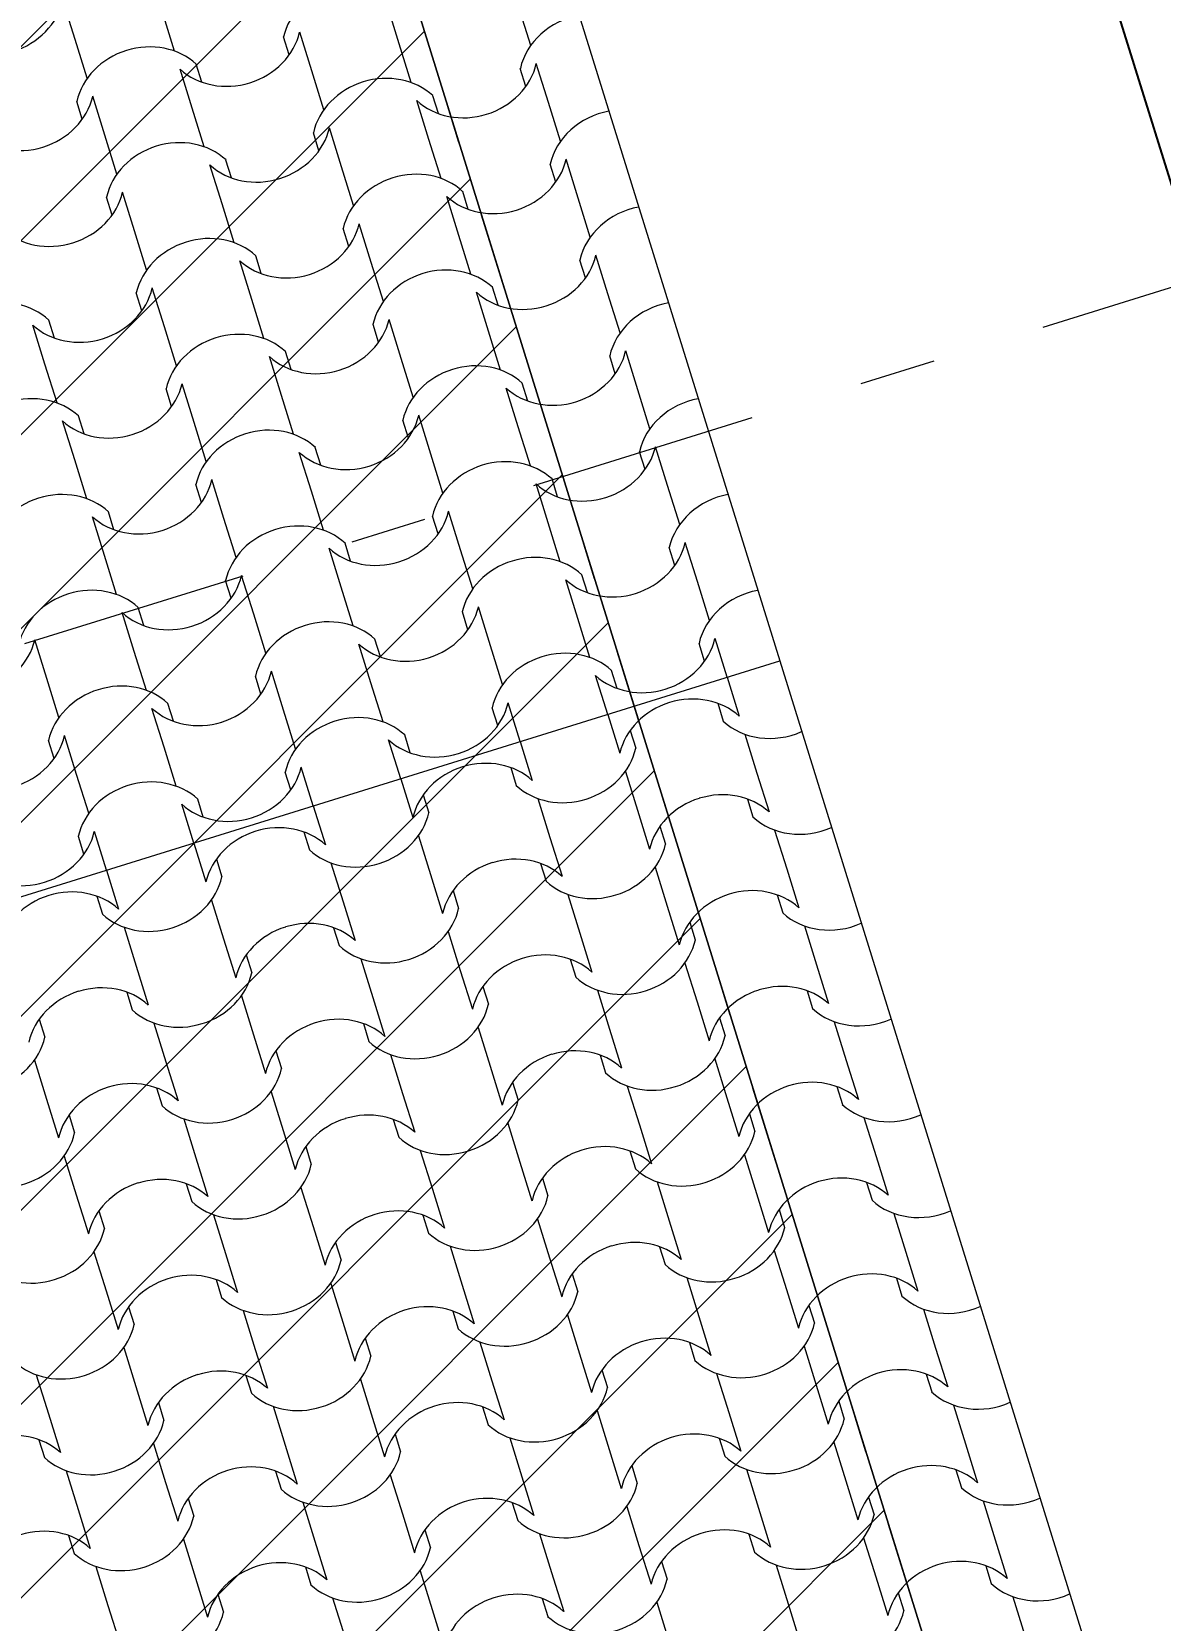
# Model space of a CAD drawing. Header units: metres. Extents: x -111189 to -108577, y -72951 to -72647.
# Drawn here: x -110187.641 to -110186.159, y -72657.528 to -72655.442 of the extents above; entities that cross this region are included whole.
import ezdxf

# ---------------------------------------------------------------- set-up
doc = ezdxf.new("R2010")
doc.units = ezdxf.units.M
doc.header["$MEASUREMENT"] = 0
doc.set_wipeout_variables(frame=1)
for name, pattern in [('OTK - Traço Ponto', [0.2, 0.1, -0.05, 0, -0.05]), ('OTK - Traço Ponto CORTES_ALÇ', [0.6, 0.3, -0.15, 0, -0.15]), ('Wipeout_Contour', [1, 0, -1])]:
    doc.linetypes.add(name, pattern=pattern)
for name, color, linetype in [('00 - Cotas Implantação', 7, 'Continuous'), ('02 - PASSEIOS', 7, 'Continuous'), ('03 - COBERTURA', 7, 'Continuous'), ('03 - LAJES', 7, 'Continuous'), ('13 - IMPLANTAÇÃO (apoio).Layer Apoio', 7, 'Continuous'), ('14 - CORTES.Marcadores', 7, 'Continuous')]:
    doc.layers.add(name, color=color, linetype=linetype)
doc.styles.add('ESTILO_GERADO_2', font='malgunsl.ttf')
doc.dimstyles.new('ESTILO_GERADO__1', dxfattribs={"dimtxt": 0.15, "dimasz": 0.095, "dimexe": 0.18, "dimexo": 0.5, "dimgap": 0, "dimtad": 1, "dimzin": 0, "dimdsep": 46, "dimtxsty": 'ESTILO_GERADO_2', "dimblk": 'ARROWHEAD_2', "dimblk1": 'ARROWHEAD_2', "dimblk2": 'ARROWHEAD_2', "dimcen": 0.09, "dimclrd": 7, "dimclre": 7, "dimclrt": 7, "dimadec": 0, "dimazin": 0, "dimtfac": 1, "dimtdec": 4, "dimtmove": 0, "dimatfit": 3, "dimfxl": 1, "dimtolj": 1, "dimtzin": 0, "dimarcsym": 0})

# ---------------------------------------------------------------- blocks, each defined once
blk = doc.blocks.new('Malha_8_1', base_point=(-111182.45, -72914.5203))
at = {"color": 254, "linetype": 'Wipeout_Contour', "lineweight": 0, "ltscale": 1861428.278801215}
blk.add_wipeout([(-111182.45, -72914.5203), (-111181.1398, -72916.9324), (-111179.283, -72920.3506), (-111178.6992, -72921.4255), (-111173.1932, -72931.5618), (-111171.3979, -72934.867), (-111163.9365, -72948.6033), (-111162.5896, -72948.18), (-111170.1617, -72934.1975), (-111171.9536, -72930.8885), (-111177.4458, -72920.7467), (-111178.0283, -72919.6711), (-111179.8807, -72916.2505), (-111181.0503, -72914.0907)], dxfattribs=at).dxf.layer = '02 - PASSEIOS'
blk = doc.blocks.new('Laje_9_1', base_point=(-111163.2274, -72916.3267))
at = {"layer": '03 - LAJES', "color": 7, "linetype": 'Continuous', "lineweight": 13, "flags": 128}
blk.add_lwpolyline([(-111163.2274, -72916.3267), (-111160.2738, -72925.8282)], close=True, dxfattribs=at)
blk = doc.blocks.new('*X118', base_point=(-110957.0649, -73026.2797))
at = {"layer": '03 - COBERTURA', "color": 253, "linetype": 'Continuous', "lineweight": 9}
for p, q in [((-111163.1823, -72917.9581), (-111163.1982, -72917.907)), ((-111163.0517, -72917.9734), (-111163.0675, -72917.9224)), ((-111162.7568, -72917.9637), (-111162.7726, -72917.9127)), ((-111162.5841, -72917.966), (-111162.5999, -72917.915)), ((-111162.8716, -72917.9994), (-111162.8874, -72917.9484)), ((-111163.1665, -72918.0091), (-111163.1823, -72917.9581)), ((-111162.9012, -72917.9784), (-111162.9085, -72917.9549)), ((-111162.7409, -72918.0147), (-111162.7568, -72917.9637)), ((-111163.016, -72918.0141), (-111163.0233, -72917.9906)), ((-111162.5608, -72918.0407), (-111162.5767, -72917.9897)), ((-111163.0284, -72918.0482), (-111163.0443, -72917.9971)), ((-111162.8557, -72918.0504), (-111162.8716, -72917.9994)), ((-111162.5904, -72918.0197), (-111162.5977, -72917.9963)), ((-111163.1432, -72918.0838), (-111163.1591, -72918.0328)), ((-111162.7052, -72918.0554), (-111162.7125, -72918.032)), ((-111163.1728, -72918.0628), (-111163.1801, -72918.0394)), ((-111163.0126, -72918.0992), (-111163.0284, -72918.0482)), ((-111162.7177, -72918.0895), (-111162.7335, -72918.0385)), ((-111162.545, -72918.0918), (-111162.5608, -72918.0407)), ((-111162.8325, -72918.1252), (-111162.8483, -72918.0742)), ((-111163.1274, -72918.1349), (-111163.1432, -72918.0838)), ((-111162.8621, -72918.1042), (-111162.8693, -72918.0807)), ((-111162.7018, -72918.1405), (-111162.7177, -72918.0895)), ((-111162.9769, -72918.1399), (-111162.9842, -72918.1164)), ((-111162.5217, -72918.1665), (-111162.5376, -72918.1155)), ((-111162.9893, -72918.1739), (-111163.0052, -72918.1229)), ((-111162.8166, -72918.1762), (-111162.8325, -72918.1252)), ((-111162.5513, -72918.1455), (-111162.5586, -72918.122)), ((-111163.1041, -72918.2096), (-111163.12, -72918.1586)), ((-111162.6661, -72918.1812), (-111162.6734, -72918.1577)), ((-111163.1337, -72918.1886), (-111163.141, -72918.1652)), ((-111162.9735, -72918.225), (-111162.9893, -72918.1739)), ((-111162.6786, -72918.2153), (-111162.6944, -72918.1643)), ((-111162.5059, -72918.2175), (-111162.5217, -72918.1665)), ((-111162.7934, -72918.251), (-111162.8092, -72918.2)), ((-111163.0883, -72918.2607), (-111163.1041, -72918.2096)), ((-111162.823, -72918.2299), (-111162.8302, -72918.2065)), ((-111162.6627, -72918.2663), (-111162.6786, -72918.2153)), ((-111162.9378, -72918.2656), (-111162.9451, -72918.2422)), ((-111162.4826, -72918.2923), (-111162.4985, -72918.2413)), ((-111162.9502, -72918.2997), (-111162.9661, -72918.2487)), ((-111162.7775, -72918.302), (-111162.7934, -72918.251)), ((-111162.5122, -72918.2713), (-111162.5195, -72918.2478)), ((-111163.065, -72918.3354), (-111163.0809, -72918.2844)), ((-111162.627, -72918.307), (-111162.6343, -72918.2835)), ((-111163.0946, -72918.3144), (-111163.1019, -72918.2909)), ((-111162.9344, -72918.3507), (-111162.9502, -72918.2997)), ((-111162.6395, -72918.3411), (-111162.6553, -72918.2901)), ((-111162.4668, -72918.3433), (-111162.4826, -72918.2923)), ((-111163.2094, -72918.3501), (-111163.2167, -72918.3266)), ((-111162.7543, -72918.3768), (-111162.7701, -72918.3258)), ((-111163.2219, -72918.3842), (-111163.2377, -72918.3332)), ((-111163.0492, -72918.3864), (-111163.065, -72918.3354)), ((-111162.7839, -72918.3557), (-111162.7911, -72918.3323)), ((-111162.6236, -72918.3921), (-111162.6395, -72918.3411)), ((-111162.8987, -72918.3914), (-111162.906, -72918.368)), ((-111162.4435, -72918.4181), (-111162.4594, -72918.3671)), ((-111163.206, -72918.4352), (-111163.2219, -72918.3842)), ((-111162.9111, -72918.4255), (-111162.927, -72918.3745)), ((-111162.7384, -72918.4278), (-111162.7543, -72918.3768)), ((-111162.4731, -72918.3971), (-111162.4804, -72918.3736)), ((-111163.0259, -72918.4612), (-111163.0418, -72918.4102)), ((-111162.5879, -72918.4328), (-111162.5952, -72918.4093)), ((-111163.0555, -72918.4402), (-111163.0628, -72918.4167)), ((-111162.8953, -72918.4765), (-111162.9111, -72918.4255)), ((-111162.6004, -72918.4669), (-111162.6162, -72918.4159)), ((-111162.4277, -72918.4691), (-111162.4435, -72918.4181)), ((-111163.1703, -72918.4759), (-111163.1776, -72918.4524)), ((-111162.7152, -72918.5026), (-111162.731, -72918.4515)), ((-111163.1828, -72918.51), (-111163.1986, -72918.459)), ((-111163.0101, -72918.5122), (-111163.0259, -72918.4612)), ((-111162.7447, -72918.4815), (-111162.752, -72918.4581)), ((-111162.5845, -72918.5179), (-111162.6004, -72918.4669)), ((-111162.8596, -72918.5172), (-111162.8669, -72918.4938)), ((-111162.4044, -72918.5439), (-111162.4203, -72918.4929)), ((-111163.1669, -72918.561), (-111163.1828, -72918.51)), ((-111162.872, -72918.5513), (-111162.8879, -72918.5003)), ((-111162.6993, -72918.5536), (-111162.7152, -72918.5026)), ((-111162.434, -72918.5229), (-111162.4413, -72918.4994)), ((-111162.9868, -72918.587), (-111163.0027, -72918.536)), ((-111162.5488, -72918.5586), (-111162.5561, -72918.5351)), ((-111163.0164, -72918.566), (-111163.0237, -72918.5425)), ((-111162.8562, -72918.6023), (-111162.872, -72918.5513)), ((-111162.5612, -72918.5927), (-111162.5771, -72918.5416)), ((-111162.3885, -72918.5949), (-111162.4044, -72918.5439)), ((-111163.1312, -72918.6017), (-111163.1385, -72918.5782)), ((-111162.6761, -72918.6283), (-111162.6919, -72918.5773)), ((-111163.1437, -72918.6358), (-111163.1595, -72918.5847)), ((-111162.971, -72918.638), (-111162.9868, -72918.587)), ((-111162.7056, -72918.6073), (-111162.7129, -72918.5839)), ((-111162.5454, -72918.6437), (-111162.5612, -72918.5927)), ((-111162.8205, -72918.643), (-111162.8278, -72918.6196)), ((-111162.3653, -72918.6697), (-111162.3812, -72918.6187)), ((-111163.1278, -72918.6868), (-111163.1437, -72918.6358)), ((-111162.8329, -72918.6771), (-111162.8488, -72918.6261)), ((-111162.6602, -72918.6794), (-111162.6761, -72918.6283)), ((-111162.3949, -72918.6487), (-111162.4022, -72918.6252)), ((-111162.9477, -72918.7128), (-111162.9636, -72918.6618)), ((-111162.5097, -72918.6843), (-111162.517, -72918.6609)), ((-111162.9773, -72918.6918), (-111162.9846, -72918.6683)), ((-111162.817, -72918.7281), (-111162.8329, -72918.6771)), ((-111162.5221, -72918.7184), (-111162.538, -72918.6674)), ((-111162.3494, -72918.7207), (-111162.3653, -72918.6697)), ((-111162.637, -72918.7541), (-111162.6528, -72918.7031)), ((-111163.1046, -72918.7615), (-111163.1204, -72918.7105)), ((-111163.0921, -72918.7275), (-111163.0994, -72918.704)), ((-111162.9319, -72918.7638), (-111162.9477, -72918.7128)), ((-111162.6665, -72918.7331), (-111162.6738, -72918.7097)), ((-111162.5063, -72918.7695), (-111162.5221, -72918.7184)), ((-111162.7814, -72918.7688), (-111162.7886, -72918.7453)), ((-111162.3262, -72918.7955), (-111162.3421, -72918.7445)), ((-111163.2194, -72918.7972), (-111163.2352, -72918.7462)), ((-111163.0887, -72918.8126), (-111163.1046, -72918.7615)), ((-111162.7938, -72918.8029), (-111162.8097, -72918.7519)), ((-111162.6211, -72918.8051), (-111162.637, -72918.7541)), ((-111162.3558, -72918.7744), (-111162.3631, -72918.751)), ((-111162.4706, -72918.8101), (-111162.4779, -72918.7867)), ((-111163.2035, -72918.8483), (-111163.2194, -72918.7972)), ((-111162.9382, -72918.8176), (-111162.9455, -72918.7941)), ((-111162.9086, -72918.8386), (-111162.9245, -72918.7876)), ((-111162.7779, -72918.8539), (-111162.7938, -72918.8029)), ((-111162.483, -72918.8442), (-111162.4989, -72918.7932)), ((-111162.5979, -72918.8799), (-111162.6137, -72918.8289)), ((-111163.0655, -72918.8873), (-111163.0813, -72918.8363)), ((-111163.053, -72918.8532), (-111163.0603, -72918.8298)), ((-111162.8928, -72918.8896), (-111162.9086, -72918.8386)), ((-111162.6274, -72918.8589), (-111162.6347, -72918.8354)), ((-111163.2099, -72918.902), (-111163.2171, -72918.8785)), ((-111163.1803, -72918.923), (-111163.1961, -72918.872)), ((-111163.0496, -72918.9384), (-111163.0655, -72918.8873)), ((-111162.7547, -72918.9287), (-111162.7706, -72918.8777)), ((-111162.7423, -72918.8946), (-111162.7495, -72918.8711)), ((-111163.1644, -72918.974), (-111163.1803, -72918.923)), ((-111162.8991, -72918.9433), (-111162.9064, -72918.9199)), ((-111162.8695, -72918.9644), (-111162.8854, -72918.9134)), ((-111163.0264, -72919.0131), (-111163.0422, -72918.9621)), ((-111163.0139, -72918.979), (-111163.0212, -72918.9556)), ((-111163.1708, -72919.0278), (-111163.178, -72919.0043)), ((-111163.1412, -72919.0488), (-111163.157, -72918.9978))]:
    blk.add_line(p, q, dxfattribs=at)
for centre, major_axis, start_param, end_param in [((-111162.8193, -72917.9651), (0.0878, 0.0273), 0.466079, 2.675513), ((-111163.2878, -72917.8964), (0.0883, 0.0274), 4.715365, 5.812147), ((-111162.5085, -72918.0064), (0.0878, 0.0273), 1.438566, 2.675513), ((-111162.977, -72917.9377), (0.0883, 0.0274), 4.715365, 5.812147), ((-111163.0909, -72918.0496), (0.0878, 0.0273), 0.466079, 2.675513), ((-111162.6663, -72917.9791), (0.0883, 0.0274), 4.715365, 5.812147), ((-111162.9765, -72917.9376), (0.0883, 0.0274), 3.612631, 4.709413), ((-111162.7802, -72918.0909), (0.0878, 0.0273), 0.466079, 2.675513), ((-111163.2487, -72918.0222), (0.0883, 0.0274), 4.715365, 5.812147), ((-111162.6658, -72917.9789), (0.0883, 0.0274), 3.612631, 4.709413), ((-111162.4694, -72918.1322), (0.0878, 0.0273), 1.438566, 2.675513), ((-111162.9379, -72918.0635), (0.0883, 0.0274), 4.715365, 5.812147), ((-111163.2482, -72918.022), (0.0883, 0.0274), 3.612631, 4.709413), ((-111163.0518, -72918.1753), (0.0878, 0.0273), 0.466079, 2.675513), ((-111162.6272, -72918.1049), (0.0883, 0.0274), 4.715365, 5.812147), ((-111162.9374, -72918.0634), (0.0883, 0.0274), 3.612631, 4.709413), ((-111162.7411, -72918.2167), (0.0878, 0.0273), 0.466079, 2.675513), ((-111163.2096, -72918.148), (0.0883, 0.0274), 4.715365, 5.812147), ((-111162.6266, -72918.1047), (0.0883, 0.0274), 3.612631, 4.709413), ((-111162.4303, -72918.258), (0.0878, 0.0273), 1.438566, 2.675513), ((-111162.8988, -72918.1893), (0.0883, 0.0274), 4.715365, 5.812147), ((-111163.2091, -72918.1478), (0.0883, 0.0274), 3.612631, 4.709413), ((-111163.0127, -72918.3011), (0.0878, 0.0273), 0.466079, 2.675513), ((-111162.5881, -72918.2307), (0.0883, 0.0274), 4.715365, 5.812147), ((-111162.8983, -72918.1891), (0.0883, 0.0274), 3.612631, 4.709413), ((-111162.702, -72918.3425), (0.0878, 0.0273), 0.466079, 2.675513), ((-111163.1705, -72918.2738), (0.0883, 0.0274), 4.715365, 5.812147), ((-111163.2844, -72918.3856), (0.0878, 0.0273), 0.466079, 2.675513), ((-111162.5875, -72918.2305), (0.0883, 0.0274), 3.612631, 4.709413), ((-111162.3912, -72918.3838), (0.0878, 0.0273), 1.438566, 2.675513), ((-111162.8597, -72918.3151), (0.0883, 0.0274), 4.715365, 5.812147), ((-111163.17, -72918.2736), (0.0883, 0.0274), 3.612631, 4.709413), ((-111162.9736, -72918.4269), (0.0878, 0.0273), 0.466079, 2.675513), ((-111162.549, -72918.3564), (0.0883, 0.0274), 4.715365, 5.812147), ((-111162.8592, -72918.3149), (0.0883, 0.0274), 3.612631, 4.709413), ((-111162.6629, -72918.4683), (0.0878, 0.0273), 0.466079, 2.675513), ((-111163.1314, -72918.3995), (0.0883, 0.0274), 4.715365, 5.812147), ((-111163.2453, -72918.5114), (0.0878, 0.0273), 0.466079, 2.675513), ((-111162.5484, -72918.3563), (0.0883, 0.0274), 3.612631, 4.709413), ((-111162.3521, -72918.5096), (0.0878, 0.0273), 1.438566, 2.675513), ((-111162.8206, -72918.4409), (0.0883, 0.0274), 4.715365, 5.812147), ((-111163.1309, -72918.3994), (0.0883, 0.0274), 3.612631, 4.709413), ((-111162.9345, -72918.5527), (0.0878, 0.0273), 0.466079, 2.675513), ((-111162.5099, -72918.4822), (0.0883, 0.0274), 4.715365, 5.812147), ((-111162.8201, -72918.4407), (0.0883, 0.0274), 3.612631, 4.709413), ((-111162.6238, -72918.5941), (0.0878, 0.0273), 0.466079, 2.675513), ((-111163.0923, -72918.5253), (0.0883, 0.0274), 4.715365, 5.812147), ((-111163.2062, -72918.6372), (0.0878, 0.0273), 0.466079, 2.675513), ((-111162.5093, -72918.4821), (0.0883, 0.0274), 3.612631, 4.709413), ((-111162.313, -72918.6354), (0.0878, 0.0273), 1.438566, 2.675513), ((-111162.7815, -72918.5667), (0.0883, 0.0274), 4.715365, 5.812147), ((-111163.0918, -72918.5252), (0.0883, 0.0274), 3.612631, 4.709413), ((-111162.8954, -72918.6785), (0.0878, 0.0273), 0.466079, 2.675513), ((-111162.4708, -72918.608), (0.0883, 0.0274), 4.715365, 5.812147), ((-111162.781, -72918.5665), (0.0883, 0.0274), 3.612631, 4.709413), ((-111162.5847, -72918.7198), (0.0878, 0.0273), 0.466079, 2.675513), ((-111163.0532, -72918.6511), (0.0883, 0.0274), 4.715365, 5.812147), ((-111163.1671, -72918.7629), (0.0878, 0.0273), 0.466079, 2.675513), ((-111162.4702, -72918.6079), (0.0883, 0.0274), 3.612631, 4.709413), ((-111162.2739, -72918.7612), (0.0878, 0.0273), 1.438566, 2.675513), ((-111162.7424, -72918.6925), (0.0883, 0.0274), 4.715365, 5.812147), ((-111163.0527, -72918.651), (0.0883, 0.0274), 3.612631, 4.709413), ((-111162.8563, -72918.8043), (0.0878, 0.0273), 0.466079, 2.675513), ((-111162.4317, -72918.7338), (0.0883, 0.0274), 4.715365, 5.812147), ((-111163.3248, -72918.7356), (0.0883, 0.0274), 4.715365, 5.812147), ((-111162.7419, -72918.6923), (0.0883, 0.0274), 3.612631, 4.709413), ((-111162.5456, -72918.8456), (0.0878, 0.0273), 0.466079, 2.675513), ((-111163.128, -72918.8887), (0.0878, 0.0273), 0.466079, 2.675513), ((-111163.0141, -72918.7769), (0.0883, 0.0274), 4.715365, 5.812147), ((-111162.4311, -72918.7336), (0.0883, 0.0274), 3.612631, 4.709413), ((-111162.7033, -72918.8183), (0.0883, 0.0274), 4.715365, 5.812147), ((-111163.0135, -72918.7768), (0.0883, 0.0274), 3.612631, 4.709413), ((-111162.8172, -72918.9301), (0.0878, 0.0273), 0.466079, 2.675513), ((-111163.2857, -72918.8614), (0.0883, 0.0274), 4.715365, 5.812147), ((-111162.7028, -72918.8181), (0.0883, 0.0274), 3.612631, 4.709413), ((-111163.0889, -72919.0145), (0.0878, 0.0273), 0.466079, 2.675513), ((-111162.975, -72918.9027), (0.0883, 0.0274), 4.715365, 5.812147), ((-111162.9744, -72918.9025), (0.0883, 0.0274), 3.612631, 4.709413), ((-111163.2466, -72918.9872), (0.0883, 0.0274), 4.715365, 5.812147), ((-111163.2461, -72918.987), (0.0883, 0.0274), 3.612631, 4.709413)]:
    blk.add_ellipse(centre, major_axis=major_axis, ratio=0.876216, start_param=start_param, end_param=end_param, dxfattribs=at)
blk = doc.blocks.new('Cobertura_1_1', base_point=(-111163.2146, -72915.6944))
at = {"layer": '03 - COBERTURA', "color": 253, "linetype": 'Continuous', "lineweight": 9}
for p, q in [((-111162.3262, -72918.7955), (-111162.3103, -72918.8465)), ((-111162.483, -72918.8442), (-111162.4672, -72918.8952)), ((-111162.3386, -72918.8296), (-111162.3314, -72918.853)), ((-111162.4535, -72918.8653), (-111162.4462, -72918.8887)), ((-111162.303, -72918.8703), (-111162.2871, -72918.9213)), ((-111162.5979, -72918.8799), (-111162.582, -72918.9309)), ((-111162.7547, -72918.9287), (-111162.7388, -72918.9797)), ((-111162.6103, -72918.914), (-111162.603, -72918.9375)), ((-111162.4598, -72918.919), (-111162.4439, -72918.97)), ((-111162.2871, -72918.9213), (-111162.2712, -72918.9723)), ((-111162.7251, -72918.9497), (-111162.7178, -72918.9732)), ((-111162.8695, -72918.9644), (-111162.8537, -72919.0154)), ((-111162.5746, -72918.9547), (-111162.5588, -72919.0057)), ((-111162.4439, -72918.97), (-111162.4281, -72919.021)), ((-111162.2995, -72918.9554), (-111162.2923, -72918.9788)), ((-111162.4144, -72918.9911), (-111162.4071, -72919.0145)), ((-111163.0264, -72919.0131), (-111163.0105, -72919.0641)), ((-111162.882, -72918.9985), (-111162.8747, -72919.0219)), ((-111162.7315, -72919.0035), (-111162.7156, -72919.0545)), ((-111162.5588, -72919.0057), (-111162.5429, -72919.0567)), ((-111162.2639, -72918.996), (-111162.248, -72919.0471)), ((-111162.9968, -72919.0342), (-111162.9895, -72919.0576)), ((-111163.1412, -72919.0488), (-111163.1253, -72919.0998)), ((-111162.8463, -72919.0391), (-111162.8304, -72919.0902)), ((-111162.7156, -72919.0545), (-111162.6997, -72919.1055)), ((-111162.5712, -72919.0398), (-111162.5639, -72919.0633)), ((-111162.4207, -72919.0448), (-111162.4048, -72919.0958)), ((-111162.248, -72919.0471), (-111162.2321, -72919.0981)), ((-111162.686, -72919.0755), (-111162.6787, -72919.099)), ((-111163.1536, -72919.0829), (-111163.1463, -72919.1064)), ((-111163.0031, -72919.0879), (-111162.9873, -72919.1389)), ((-111162.8304, -72919.0902), (-111162.8146, -72919.1412)), ((-111162.5355, -72919.0805), (-111162.5197, -72919.1315)), ((-111162.4048, -72919.0958), (-111162.389, -72919.1468)), ((-111162.2604, -72919.0811), (-111162.2531, -72919.1046)), ((-111162.3753, -72919.1168), (-111162.368, -72919.1403)), ((-111163.1179, -72919.1236), (-111163.1021, -72919.1746)), ((-111162.9873, -72919.1389), (-111162.9714, -72919.1899)), ((-111162.8429, -72919.1243), (-111162.8356, -72919.1477)), ((-111162.6924, -72919.1292), (-111162.6765, -72919.1803)), ((-111162.5197, -72919.1315), (-111162.5038, -72919.1825)), ((-111162.2248, -72919.1218), (-111162.2089, -72919.1728)), ((-111162.9577, -72919.1599), (-111162.9504, -72919.1834)), ((-111163.1021, -72919.1746), (-111163.0862, -72919.2256)), ((-111162.8072, -72919.1649), (-111162.7913, -72919.2159)), ((-111162.6765, -72919.1803), (-111162.6606, -72919.2313)), ((-111162.5321, -72919.1656), (-111162.5248, -72919.189)), ((-111162.3816, -72919.1706), (-111162.3657, -72919.2216)), ((-111162.2089, -72919.1728), (-111162.193, -72919.2239)), ((-111162.6469, -72919.2013), (-111162.6396, -72919.2247)), ((-111163.1145, -72919.2087), (-111163.1072, -72919.2322)), ((-111162.964, -72919.2137), (-111162.9482, -72919.2647)), ((-111162.7913, -72919.2159), (-111162.7755, -72919.267)), ((-111162.4964, -72919.2063), (-111162.4805, -72919.2573)), ((-111162.3657, -72919.2216), (-111162.3499, -72919.2726)), ((-111162.2213, -72919.2069), (-111162.214, -72919.2304)), ((-111163.2293, -72919.2444), (-111163.222, -72919.2678)), ((-111162.3362, -72919.2426), (-111162.3289, -72919.2661)), ((-111163.0788, -72919.2494), (-111163.063, -72919.3004)), ((-111162.9482, -72919.2647), (-111162.9323, -72919.3157)), ((-111162.8038, -72919.25), (-111162.7965, -72919.2735)), ((-111162.6532, -72919.255), (-111162.6374, -72919.306)), ((-111162.4805, -72919.2573), (-111162.4647, -72919.3083)), ((-111162.1856, -72919.2476), (-111162.1698, -72919.2986)), ((-111162.9186, -72919.2857), (-111162.9113, -72919.3092)), ((-111163.2357, -72919.2981), (-111163.2198, -72919.3492)), ((-111163.063, -72919.3004), (-111163.0471, -72919.3514)), ((-111162.7681, -72919.2907), (-111162.7522, -72919.3417)), ((-111162.6374, -72919.306), (-111162.6215, -72919.3571)), ((-111162.493, -72919.2914), (-111162.4857, -72919.3148)), ((-111162.3425, -72919.2964), (-111162.3266, -72919.3474)), ((-111162.1698, -72919.2986), (-111162.1539, -72919.3496)), ((-111162.6078, -72919.3271), (-111162.6005, -72919.3505)), ((-111163.2198, -72919.3492), (-111163.2039, -72919.4002)), ((-111163.0754, -72919.3345), (-111163.0681, -72919.3579)), ((-111162.9249, -72919.3395), (-111162.909, -72919.3905)), ((-111162.7522, -72919.3417), (-111162.7363, -72919.3928)), ((-111162.4573, -72919.3321), (-111162.4414, -72919.3831)), ((-111162.3266, -72919.3474), (-111162.3108, -72919.3984)), ((-111162.1822, -72919.3327), (-111162.1749, -72919.3562)), ((-111163.1902, -72919.3702), (-111163.1829, -72919.3936)), ((-111162.297, -72919.3684), (-111162.2898, -72919.3919)), ((-111163.0397, -72919.3752), (-111163.0239, -72919.4262)), ((-111162.909, -72919.3905), (-111162.8932, -72919.4415)), ((-111162.7647, -72919.3758), (-111162.7574, -72919.3993)), ((-111162.6141, -72919.3808), (-111162.5983, -72919.4318)), ((-111162.4414, -72919.3831), (-111162.4256, -72919.4341)), ((-111162.1465, -72919.3734), (-111162.1307, -72919.4244)), ((-111162.8795, -72919.4115), (-111162.8722, -72919.435)), ((-111163.1966, -72919.4239), (-111163.1807, -72919.4749)), ((-111163.0239, -72919.4262), (-111163.008, -72919.4772)), ((-111162.729, -72919.4165), (-111162.7131, -72919.4675)), ((-111162.5983, -72919.4318), (-111162.5824, -72919.4829)), ((-111162.4539, -72919.4172), (-111162.4466, -72919.4406)), ((-111162.3034, -72919.4222), (-111162.2875, -72919.4732)), ((-111162.1307, -72919.4244), (-111162.1148, -72919.4754)), ((-111162.5687, -72919.4529), (-111162.5614, -72919.4763)), ((-111163.1807, -72919.4749), (-111163.1648, -72919.526)), ((-111163.0363, -72919.4603), (-111163.029, -72919.4837)), ((-111162.8858, -72919.4653), (-111162.8699, -72919.5163)), ((-111162.7131, -72919.4675), (-111162.6972, -72919.5185)), ((-111162.4182, -72919.4579), (-111162.4023, -72919.5089)), ((-111162.2875, -72919.4732), (-111162.2717, -72919.5242)), ((-111162.1431, -72919.4585), (-111162.1358, -72919.482)), ((-111163.1511, -72919.496), (-111163.1438, -72919.5194)), ((-111162.2579, -72919.4942), (-111162.2507, -72919.5177)), ((-111163.0006, -72919.501), (-111162.9848, -72919.552)), ((-111162.8699, -72919.5163), (-111162.8541, -72919.5673)), ((-111162.7255, -72919.5016), (-111162.7183, -72919.5251)), ((-111162.575, -72919.5066), (-111162.5592, -72919.5576)), ((-111162.4023, -72919.5089), (-111162.3865, -72919.5599)), ((-111162.1074, -72919.4992), (-111162.0916, -72919.5502)), ((-111162.8404, -72919.5373), (-111162.8331, -72919.5608)), ((-111163.1575, -72919.5497), (-111163.1416, -72919.6007)), ((-111162.9848, -72919.552), (-111162.9689, -72919.603)), ((-111162.6899, -72919.5423), (-111162.674, -72919.5933)), ((-111162.5592, -72919.5576), (-111162.5433, -72919.6086)), ((-111162.4148, -72919.543), (-111162.4075, -72919.5664)), ((-111162.2643, -72919.548), (-111162.2484, -72919.599)), ((-111162.0916, -72919.5502), (-111162.0757, -72919.6012)), ((-111162.5296, -72919.5787), (-111162.5223, -72919.6021)), ((-111162.9972, -72919.5861), (-111162.9899, -72919.6095)), ((-111162.8467, -72919.5911), (-111162.8308, -72919.6421)), ((-111162.674, -72919.5933), (-111162.6581, -72919.6443)), ((-111162.3791, -72919.5836), (-111162.3632, -72919.6347)), ((-111162.2484, -72919.599), (-111162.2326, -72919.65)), ((-111162.104, -72919.5843), (-111162.0967, -72919.6078)), ((-111163.1416, -72919.6007), (-111163.1257, -72919.6517)), ((-111162.2188, -72919.62), (-111162.2116, -72919.6434)), ((-111163.112, -72919.6218), (-111163.1047, -72919.6452)), ((-111162.9615, -72919.6268), (-111162.9457, -72919.6778)), ((-111162.8308, -72919.6421), (-111162.815, -72919.6931)), ((-111162.6864, -72919.6274), (-111162.6792, -72919.6509)), ((-111162.5359, -72919.6324), (-111162.5201, -72919.6834)), ((-111162.3632, -72919.6347), (-111162.3474, -72919.6857)), ((-111162.0683, -72919.625), (-111162.0525, -72919.676)), ((-111163.1184, -72919.6755), (-111163.1025, -72919.7265)), ((-111162.9457, -72919.6778), (-111162.9298, -72919.7288)), ((-111162.8013, -72919.6631), (-111162.794, -72919.6866)), ((-111162.6508, -72919.6681), (-111162.6349, -72919.7191)), ((-111162.5201, -72919.6834), (-111162.5042, -72919.7344)), ((-111162.3757, -72919.6688), (-111162.3684, -72919.6922)), ((-111162.2252, -72919.6737), (-111162.2093, -72919.7248)), ((-111162.0525, -72919.676), (-111162.0366, -72919.727)), ((-111162.4905, -72919.7044), (-111162.4832, -72919.7279)), ((-111163.2332, -72919.7112), (-111163.2173, -72919.7622)), ((-111162.9581, -72919.7119), (-111162.9508, -72919.7353)), ((-111162.8076, -72919.7168), (-111162.7917, -72919.7679)), ((-111162.6349, -72919.7191), (-111162.619, -72919.7701)), ((-111162.34, -72919.7094), (-111162.3241, -72919.7604)), ((-111162.2093, -72919.7248), (-111162.1935, -72919.7758)), ((-111162.0649, -72919.7101), (-111162.0576, -72919.7335)), ((-111163.1025, -72919.7265), (-111163.0866, -72919.7775)), ((-111162.1797, -72919.7458), (-111162.1724, -72919.7692)), ((-111163.2173, -72919.7622), (-111163.2015, -72919.8132)), ((-111163.0729, -72919.7476), (-111163.0656, -72919.771)), ((-111162.9224, -72919.7525), (-111162.9066, -72919.8036)), ((-111162.6473, -72919.7532), (-111162.6401, -72919.7767)), ((-111162.4968, -72919.7582), (-111162.481, -72919.8092)), ((-111162.3241, -72919.7604), (-111162.3083, -72919.8115)), ((-111162.0292, -72919.7508), (-111162.0134, -72919.8018)), ((-111162.7917, -72919.7679), (-111162.7759, -72919.8189)), ((-111163.2298, -72919.7963), (-111163.2225, -72919.8198)), ((-111163.0793, -72919.8013), (-111163.0634, -72919.8523)), ((-111162.9066, -72919.8036), (-111162.8907, -72919.8546)), ((-111162.7622, -72919.7889), (-111162.7549, -72919.8123)), ((-111162.6117, -72919.7939), (-111162.5958, -72919.8449)), ((-111162.3366, -72919.7945), (-111162.3293, -72919.818)), ((-111162.1861, -72919.7995), (-111162.1702, -72919.8505)), ((-111162.0134, -72919.8018), (-111161.9975, -72919.8528)), ((-111162.481, -72919.8092), (-111162.4651, -72919.8602)), ((-111163.1941, -72919.837), (-111163.1782, -72919.888)), ((-111162.919, -72919.8376), (-111162.9117, -72919.8611)), ((-111162.7685, -72919.8426), (-111162.7526, -72919.8937)), ((-111162.5958, -72919.8449), (-111162.5799, -72919.8959)), ((-111162.4514, -72919.8302), (-111162.4441, -72919.8537)), ((-111162.3009, -72919.8352), (-111162.285, -72919.8862)), ((-111162.1702, -72919.8505), (-111162.1544, -72919.9016)), ((-111162.0258, -72919.8359), (-111162.0185, -72919.8593)), ((-111163.0634, -72919.8523), (-111163.0475, -72919.9033)), ((-111162.1406, -72919.8716), (-111162.1333, -72919.895)), ((-111163.1782, -72919.888), (-111163.1624, -72919.939)), ((-111163.0338, -72919.8733), (-111163.0265, -72919.8968)), ((-111162.8833, -72919.8783), (-111162.8675, -72919.9293)), ((-111162.6082, -72919.879), (-111162.6009, -72919.9024)), ((-111162.4577, -72919.884), (-111162.4419, -72919.935)), ((-111162.285, -72919.8862), (-111162.2692, -72919.9373)), ((-111161.9901, -72919.8766), (-111161.9743, -72919.9276)), ((-111162.7526, -72919.8937), (-111162.7368, -72919.9447)), ((-111163.1907, -72919.9221), (-111163.1834, -72919.9455)), ((-111163.0401, -72919.9271), (-111163.0243, -72919.9781)), ((-111162.8675, -72919.9293), (-111162.8516, -72919.9804)), ((-111162.7231, -72919.9147), (-111162.7158, -72919.9381)), ((-111162.5725, -72919.9197), (-111162.5567, -72919.9707)), ((-111162.2975, -72919.9203), (-111162.2902, -72919.9438)), ((-111162.147, -72919.9253), (-111162.1311, -72919.9763)), ((-111161.9743, -72919.9276), (-111161.9584, -72919.9786)), ((-111162.4419, -72919.935), (-111162.426, -72919.986)), ((-111163.155, -72919.9628), (-111163.1391, -72920.0138)), ((-111162.8799, -72919.9634), (-111162.8726, -72919.9869)), ((-111162.7294, -72919.9684), (-111162.7135, -72920.0194)), ((-111162.5567, -72919.9707), (-111162.5408, -72920.0217)), ((-111162.4123, -72919.956), (-111162.405, -72919.9795)), ((-111162.2618, -72919.961), (-111162.2459, -72920.012)), ((-111161.9867, -72919.9617), (-111161.9794, -72919.9851)), ((-111163.0243, -72919.9781), (-111163.0084, -72920.0291)), ((-111162.1311, -72919.9763), (-111162.1153, -72920.0273)), ((-111163.1391, -72920.0138), (-111163.1232, -72920.0648)), ((-111162.9947, -72919.9991), (-111162.9874, -72920.0226)), ((-111162.8442, -72920.0041), (-111162.8283, -72920.0551)), ((-111162.5691, -72920.0048), (-111162.5618, -72920.0282)), ((-111162.4186, -72920.0098), (-111162.4028, -72920.0608)), ((-111162.2459, -72920.012), (-111162.2301, -72920.063)), ((-111162.1015, -72919.9974), (-111162.0942, -72920.0208)), ((-111161.951, -72920.0024), (-111161.9352, -72920.0534)), ((-111162.7135, -72920.0194), (-111162.6977, -72920.0705))]:
    blk.add_line(p, q, dxfattribs=at)
at = {"layer": '03 - COBERTURA', "color": 7, "linetype": 'Continuous', "lineweight": 13, "flags": 128}
for points in [[(-111163.2146, -72915.6944), (-111162.2572, -72918.774)], [(-111172.3317, -72921.9058), (-111162.2572, -72918.774)], [(-111162.2572, -72918.774), (-111161.2999, -72921.8537)]]:
    blk.add_lwpolyline(points, dxfattribs=at)
at = {"layer": '03 - COBERTURA', "color": 253, "linetype": 'Continuous', "lineweight": 9}
for centre, major_axis, start_param, end_param in [((-111162.3776, -72918.9059), (0.0883, 0.0274), 1.573772, 2.670554), ((-111162.3781, -72918.9061), (0.0883, 0.0274), 0.471039, 1.56782), ((-111162.2637, -72918.7941), (0.0878, 0.0273), 3.607672, 4.844619), ((-111162.5353, -72918.8785), (0.0878, 0.0273), 3.607672, 5.817106), ((-111162.6498, -72918.9905), (0.0883, 0.0274), 0.471039, 1.56782), ((-111162.6492, -72918.9903), (0.0883, 0.0274), 1.573772, 2.670554), ((-111162.339, -72919.0318), (0.0883, 0.0274), 0.471039, 1.56782), ((-111162.807, -72918.963), (0.0878, 0.0273), 3.607672, 5.817106), ((-111162.3385, -72919.0317), (0.0883, 0.0274), 1.573772, 2.670554), ((-111162.9214, -72919.075), (0.0883, 0.0274), 0.471039, 1.56782), ((-111162.2246, -72918.9199), (0.0878, 0.0273), 3.607672, 4.844619), ((-111162.9209, -72919.0748), (0.0883, 0.0274), 1.573772, 2.670554), ((-111162.4962, -72919.0043), (0.0878, 0.0273), 3.607672, 5.817106), ((-111162.6107, -72919.1163), (0.0883, 0.0274), 0.471039, 1.56782), ((-111163.0787, -72919.0474), (0.0878, 0.0273), 3.607672, 5.817106), ((-111162.6101, -72919.1161), (0.0883, 0.0274), 1.573772, 2.670554), ((-111163.1931, -72919.1594), (0.0883, 0.0274), 0.471039, 1.56782), ((-111162.2999, -72919.1576), (0.0883, 0.0274), 0.471039, 1.56782), ((-111163.1926, -72919.1592), (0.0883, 0.0274), 1.573772, 2.670554), ((-111162.7679, -72919.0888), (0.0878, 0.0273), 3.607672, 5.817106), ((-111162.2994, -72919.1575), (0.0883, 0.0274), 1.573772, 2.670554), ((-111162.8823, -72919.2007), (0.0883, 0.0274), 0.471039, 1.56782), ((-111162.1855, -72919.0457), (0.0878, 0.0273), 3.607672, 4.844619), ((-111162.8818, -72919.2006), (0.0883, 0.0274), 1.573772, 2.670554), ((-111162.4571, -72919.1301), (0.0878, 0.0273), 3.607672, 5.817106), ((-111162.5716, -72919.2421), (0.0883, 0.0274), 0.471039, 1.56782), ((-111163.0395, -72919.1732), (0.0878, 0.0273), 3.607672, 5.817106), ((-111162.571, -72919.2419), (0.0883, 0.0274), 1.573772, 2.670554), ((-111163.154, -72919.2852), (0.0883, 0.0274), 0.471039, 1.56782), ((-111162.2608, -72919.2834), (0.0883, 0.0274), 0.471039, 1.56782), ((-111163.1535, -72919.285), (0.0883, 0.0274), 1.573772, 2.670554), ((-111162.7288, -72919.2146), (0.0878, 0.0273), 3.607672, 5.817106), ((-111162.2603, -72919.2833), (0.0883, 0.0274), 1.573772, 2.670554), ((-111162.8432, -72919.3265), (0.0883, 0.0274), 0.471039, 1.56782), ((-111162.1464, -72919.1714), (0.0878, 0.0273), 3.607672, 4.844619), ((-111162.8427, -72919.3264), (0.0883, 0.0274), 1.573772, 2.670554), ((-111162.418, -72919.2559), (0.0878, 0.0273), 3.607672, 5.817106), ((-111163.3112, -72919.2577), (0.0878, 0.0273), 3.607672, 5.817106), ((-111162.5325, -72919.3679), (0.0883, 0.0274), 0.471039, 1.56782), ((-111162.5319, -72919.3677), (0.0883, 0.0274), 1.573772, 2.670554), ((-111163.1149, -72919.411), (0.0883, 0.0274), 0.471039, 1.56782), ((-111163.0004, -72919.299), (0.0878, 0.0273), 3.607672, 5.817106), ((-111162.2217, -72919.4092), (0.0883, 0.0274), 0.471039, 1.56782), ((-111163.1144, -72919.4108), (0.0883, 0.0274), 1.573772, 2.670554), ((-111162.2212, -72919.4091), (0.0883, 0.0274), 1.573772, 2.670554), ((-111162.8041, -72919.4523), (0.0883, 0.0274), 0.471039, 1.56782), ((-111162.6897, -72919.3403), (0.0878, 0.0273), 3.607672, 5.817106), ((-111162.1073, -72919.2972), (0.0878, 0.0273), 3.607672, 4.844619), ((-111162.8036, -72919.4522), (0.0883, 0.0274), 1.573772, 2.670554), ((-111162.3789, -72919.3817), (0.0878, 0.0273), 3.607672, 5.817106), ((-111163.2721, -72919.3834), (0.0878, 0.0273), 3.607672, 5.817106), ((-111162.4934, -72919.4937), (0.0883, 0.0274), 0.471039, 1.56782), ((-111162.4928, -72919.4935), (0.0883, 0.0274), 1.573772, 2.670554), ((-111163.0758, -72919.5368), (0.0883, 0.0274), 0.471039, 1.56782), ((-111162.9613, -72919.4248), (0.0878, 0.0273), 3.607672, 5.817106), ((-111162.1826, -72919.535), (0.0883, 0.0274), 0.471039, 1.56782), ((-111163.0752, -72919.5366), (0.0883, 0.0274), 1.573772, 2.670554), ((-111162.1821, -72919.5348), (0.0883, 0.0274), 1.573772, 2.670554), ((-111162.765, -72919.5781), (0.0883, 0.0274), 0.471039, 1.56782), ((-111162.6506, -72919.4661), (0.0878, 0.0273), 3.607672, 5.817106), ((-111162.0682, -72919.423), (0.0878, 0.0273), 3.607672, 4.844619), ((-111162.7645, -72919.5779), (0.0883, 0.0274), 1.573772, 2.670554), ((-111163.233, -72919.5092), (0.0878, 0.0273), 3.607672, 5.817106), ((-111162.4543, -72919.6195), (0.0883, 0.0274), 0.471039, 1.56782), ((-111162.3398, -72919.5075), (0.0878, 0.0273), 3.607672, 5.817106), ((-111162.4537, -72919.6193), (0.0883, 0.0274), 1.573772, 2.670554), ((-111163.0367, -72919.6626), (0.0883, 0.0274), 0.471039, 1.56782), ((-111162.9222, -72919.5506), (0.0878, 0.0273), 3.607672, 5.817106), ((-111162.1435, -72919.6608), (0.0883, 0.0274), 0.471039, 1.56782), ((-111163.0361, -72919.6624), (0.0883, 0.0274), 1.573772, 2.670554), ((-111162.143, -72919.6606), (0.0883, 0.0274), 1.573772, 2.670554), ((-111162.7259, -72919.7039), (0.0883, 0.0274), 0.471039, 1.56782), ((-111162.6115, -72919.5919), (0.0878, 0.0273), 3.607672, 5.817106), ((-111162.0291, -72919.5488), (0.0878, 0.0273), 3.607672, 4.844619), ((-111162.7254, -72919.7037), (0.0883, 0.0274), 1.573772, 2.670554), ((-111163.1939, -72919.635), (0.0878, 0.0273), 3.607672, 5.817106), ((-111162.4151, -72919.7452), (0.0883, 0.0274), 0.471039, 1.56782), ((-111162.3007, -72919.6333), (0.0878, 0.0273), 3.607672, 5.817106), ((-111162.4146, -72919.7451), (0.0883, 0.0274), 1.573772, 2.670554), ((-111162.9976, -72919.7884), (0.0883, 0.0274), 0.471039, 1.56782), ((-111162.8831, -72919.6764), (0.0878, 0.0273), 3.607672, 5.817106), ((-111162.1044, -72919.7866), (0.0883, 0.0274), 0.471039, 1.56782), ((-111162.997, -72919.7882), (0.0883, 0.0274), 1.573772, 2.670554), ((-111162.1039, -72919.7864), (0.0883, 0.0274), 1.573772, 2.670554), ((-111162.6868, -72919.8297), (0.0883, 0.0274), 0.471039, 1.56782), ((-111162.5724, -72919.7177), (0.0878, 0.0273), 3.607672, 5.817106), ((-111161.99, -72919.6746), (0.0878, 0.0273), 3.607672, 4.844619), ((-111162.6863, -72919.8295), (0.0883, 0.0274), 1.573772, 2.670554), ((-111163.2692, -72919.8728), (0.0883, 0.0274), 0.471039, 1.56782), ((-111163.1548, -72919.7608), (0.0878, 0.0273), 3.607672, 5.817106), ((-111162.376, -72919.871), (0.0883, 0.0274), 0.471039, 1.56782), ((-111162.2616, -72919.7591), (0.0878, 0.0273), 3.607672, 5.817106), ((-111162.3755, -72919.8709), (0.0883, 0.0274), 1.573772, 2.670554), ((-111162.9585, -72919.9141), (0.0883, 0.0274), 0.471039, 1.56782), ((-111162.844, -72919.8022), (0.0878, 0.0273), 3.607672, 5.817106), ((-111162.0653, -72919.9124), (0.0883, 0.0274), 0.471039, 1.56782), ((-111162.9579, -72919.914), (0.0883, 0.0274), 1.573772, 2.670554), ((-111162.0648, -72919.9122), (0.0883, 0.0274), 1.573772, 2.670554), ((-111162.6477, -72919.9555), (0.0883, 0.0274), 0.471039, 1.56782), ((-111162.5333, -72919.8435), (0.0878, 0.0273), 3.607672, 5.817106), ((-111161.9509, -72919.8004), (0.0878, 0.0273), 3.607672, 4.844619), ((-111162.6472, -72919.9553), (0.0883, 0.0274), 1.573772, 2.670554), ((-111163.2301, -72919.9986), (0.0883, 0.0274), 0.471039, 1.56782), ((-111163.1157, -72919.8866), (0.0878, 0.0273), 3.607672, 5.817106), ((-111162.3369, -72919.9968), (0.0883, 0.0274), 0.471039, 1.56782), ((-111162.2225, -72919.8848), (0.0878, 0.0273), 3.607672, 5.817106), ((-111162.3364, -72919.9967), (0.0883, 0.0274), 1.573772, 2.670554), ((-111162.9194, -72920.0399), (0.0883, 0.0274), 0.471039, 1.56782), ((-111162.8049, -72919.9279), (0.0878, 0.0273), 3.607672, 5.817106), ((-111162.0262, -72920.0382), (0.0883, 0.0274), 0.471039, 1.56782), ((-111162.9188, -72920.0398), (0.0883, 0.0274), 1.573772, 2.670554), ((-111162.0257, -72920.038), (0.0883, 0.0274), 1.573772, 2.670554), ((-111162.6086, -72920.0813), (0.0883, 0.0274), 0.471039, 1.56782), ((-111162.4942, -72919.9693), (0.0878, 0.0273), 3.607672, 5.817106), ((-111161.9118, -72919.9262), (0.0878, 0.0273), 3.607672, 4.844619), ((-111162.6081, -72920.0811), (0.0883, 0.0274), 1.573772, 2.670554), ((-111163.0766, -72920.0124), (0.0878, 0.0273), 3.607672, 5.817106), ((-111162.1834, -72920.0106), (0.0878, 0.0273), 3.607672, 5.817106)]:
    blk.add_ellipse(centre, major_axis=major_axis, ratio=0.876216, start_param=start_param, end_param=end_param, dxfattribs=at)
at = {"layer": '03 - COBERTURA', "color": 7, "linetype": 'Continuous', "lineweight": 13}
blk.add_blockref('*X118', (-110957.0649, -73026.2797), dxfattribs=at)
blk = doc.blocks.new('ARROWHEAD_2')
at = {"color": 0, "linetype": 'Continuous', "lineweight": 0}
for p, q in [((-0.378, -0.655), (0.378, 0.655)), ((0, 0), (-1, 0))]:
    blk.add_line(p, q, dxfattribs=at)
blk = doc.blocks.new('*D3286')
at = {"layer": '00 - Cotas Implantação', "color": 7, "linetype": 'Continuous', "lineweight": -2, "transparency": 16777216}
for p, q in [((-110187.7773, -72653.3434), (-110188.0195, -72652.5641)), ((-110188.0568, -72652.7642), (-110192.5868, -72654.1724)), ((-110197.5678, -72655.7208), (-110192.9747, -72654.293)), ((-110197.4697, -72656.3564), (-110197.712, -72655.5772))]:
    blk.add_line(p, q, dxfattribs=at)
at = {"layer": 'Defpoints', "color": 0, "linetype": 'Continuous', "transparency": 16777216}
for p in [(-110187.6288, -72653.8209), (-110197.6586, -72655.749), (-110197.3213, -72656.8339)]:
    blk.add_point(p, dxfattribs=at)
at = {"layer": '00 - Cotas Implantação', "color": 7, "linetype": 'Continuous', "lineweight": -2, "transparency": 16777216, "xscale": 0.095, "yscale": 0.095, "zscale": 0.095}
for p, rotation in [((-110187.9661, -72652.736), 17.26850926959923), ((-110197.6586, -72655.749), 197.2685092695993)]:
    blk.add_blockref('ARROWHEAD_2', p, dxfattribs=dict(at, rotation=rotation))
at = {"layer": '00 - Cotas Implantação', "color": 7, "linetype": 'Continuous', "lineweight": 5, "transparency": 16777216, "insert": (-110192.7807, -72654.2327), "char_height": 0.15, "attachment_point": 5, "rotation": 17.2685, "style": 'ESTILO_GERADO_2'}
blk.add_mtext('\\A1;10.15', dxfattribs=at)
blk = doc.blocks.new('*D3289')
at = {"layer": '00 - Cotas Implantação', "color": 7, "linetype": 'Continuous', "lineweight": -2, "transparency": 16777216}
for p, q in [((-110187.1514, -72653.6725), (-110186.6199, -72653.5072)), ((-110186.7636, -72653.6514), (-110185.3683, -72658.14)), ((-110183.8664, -72662.9715), (-110185.262, -72658.482)), ((-110184.1977, -72663.1739), (-110183.6663, -72663.0087))]:
    blk.add_line(p, q, dxfattribs=at)
at = {"layer": 'Defpoints', "color": 0, "linetype": 'Continuous', "transparency": 16777216}
for p in [(-110186.7918, -72653.5607), (-110187.6288, -72653.8209), (-110184.6752, -72663.3224)]:
    blk.add_point(p, dxfattribs=at)
at = {"layer": '00 - Cotas Implantação', "color": 7, "linetype": 'Continuous', "lineweight": -2, "transparency": 16777216, "xscale": 0.095, "yscale": 0.095, "zscale": 0.095}
for p, rotation in [((-110186.7918, -72653.5607), 107.2685084982891), ((-110183.8382, -72663.0622), 287.2685084982891)]:
    blk.add_blockref('ARROWHEAD_2', p, dxfattribs=dict(at, rotation=rotation))
at = {"layer": '00 - Cotas Implantação', "color": 7, "linetype": 'Continuous', "lineweight": 5, "transparency": 16777216, "insert": (-110185.3151, -72658.311), "char_height": 0.15, "attachment_point": 5, "rotation": 287.2685, "style": 'ESTILO_GERADO_2'}
blk.add_mtext('\\A1;9.95', dxfattribs=at)
blk = doc.blocks.new('Plano de Corte_2_1', base_point=(-111155.9912, -72916.4958))
at = {"layer": '14 - CORTES.Marcadores', "color": 7, "linetype": 'OTK - Traço Ponto CORTES_ALÇ', "lineweight": 5}
blk.add_line((-111156.2777, -72916.5848), (-111177.2627, -72923.1083), dxfattribs=at)

msp = doc.modelspace()

# ---------------------------------------------------------------- block references
at = {"layer": '02 - PASSEIOS', "color": 7, "lineweight": 13}
msp.add_blockref('Malha_8_1', (-110206.8514, -72652.0145), dxfattribs=at)

# ---------------------------------------------------------------- next in the draw order: hatches: boundary and pattern name
at = {"layer": '13 - IMPLANTAÇÃO (apoio).Layer Apoio', "linetype": 'Continuous', "lineweight": 13}
h = msp.add_hatch(dxfattribs=at)
h.set_pattern_fill('MASONRY_BLOCK_0001', color=134, style=0, pattern_type=2)
h.set_pattern_definition([(45, (-110190.99825, -72660.07814), (-0.1272792, 0.1272792), [])])
h.paths.add_polyline_path([(-110197.3213, -72656.8339), (-110195.7629, -72661.8473), (-110195.5233, -72661.7728), (-110194.1281, -72666.2609), (-110184.6752, -72663.3224), (-110187.6288, -72653.8209)])

# ---------------------------------------------------------------- next in the draw order: linework, layer by layer
at = {"layer": '13 - IMPLANTAÇÃO (apoio).Layer Apoio', "color": 134, "linetype": 'OTK - Traço Ponto', "lineweight": 13, "flags": 128}
msp.add_lwpolyline([(-110197.3213, -72656.8339), (-110195.7629, -72661.8473), (-110195.5233, -72661.7728), (-110194.1281, -72666.2609), (-110184.6752, -72663.3224), (-110187.6288, -72653.8209)], close=True, dxfattribs=at)

# ---------------------------------------------------------------- next in the draw order: block references
at = {"layer": '03 - COBERTURA', "color": 7, "linetype": 'Continuous', "lineweight": 13}
msp.add_blockref('Cobertura_1_1', (-110187.616, -72653.1886), dxfattribs=at)
at = {"layer": '03 - LAJES', "color": 7, "linetype": 'Continuous', "lineweight": 13}
msp.add_blockref('Laje_9_1', (-110187.6288, -72653.8209), dxfattribs=at)
at = {"layer": '14 - CORTES.Marcadores', "color": 7, "lineweight": 5}
msp.add_blockref('Plano de Corte_2_1', (-110180.3926, -72653.9899), dxfattribs=at)

# ---------------------------------------------------------------- next in the draw order: dimensions: what is measured, and where the dimension line sits
at = {"layer": '00 - Cotas Implantação', "color": 7, "linetype": 'Continuous', "lineweight": 5}
for base, p1, p2, angle, picture, middle, turn in [((-110197.6586, -72655.749), (-110187.6288, -72653.8209), (-110197.3213, -72656.8339), 197.2685, '*D3286', (-110192.7807, -72654.2327), 17.2685), ((-110186.7918, -72653.5607), (-110184.6752, -72663.3224), (-110187.6288, -72653.8209), 107.2685, '*D3289', (-110185.3151, -72658.311), 287.2685)]:
    dim = msp.add_linear_dim(base=base, p1=p1, p2=p2, angle=angle, dimstyle='ESTILO_GERADO__1', dxfattribs=at)
    dim.commit()
    dim.dimension.update_dxf_attribs({"geometry": picture, "text_midpoint": middle, "dimtype": 160, "text_rotation": turn})

doc.saveas('drawing.dxf')
